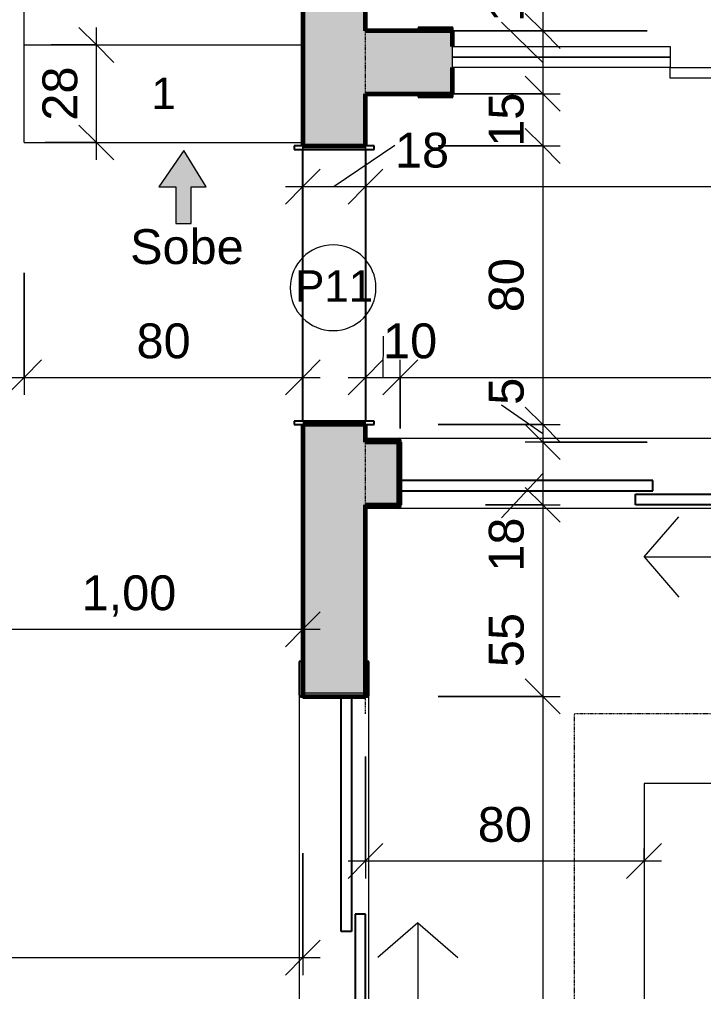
# Model space of a CAD drawing. Header units: millimetres. Extents: x -168557 to 193771, y -108373 to 197278.
# Drawn here: x 178649 to 180613, y -14727 to -11937 of the extents above; entities that cross this region are included whole.
import ezdxf

# ---------------------------------------------------------------- set-up
doc = ezdxf.new("R2010")
doc.units = ezdxf.units.MM
doc.linetypes.add('Overhead', pattern=[3.96875, 2.38125, -1.5875])
for name, color, linetype, lineweight in [('A-ANNO-DIMS', 211, 'Continuous', 9), ('A-ANNO-DIMS-50', 211, 'Continuous', 9), ('A-ANNO-NOTE', 131, 'Continuous', 9), ('A-DETL', 90, 'Continuous', 9), ('A-DOOR', 31, 'Continuous', 9), ('A-DOOR-IDEN', 31, 'Continuous', 9), ('A-FLOR-OVHD', 1, 'Overhead', 9), ('A-GLAZ', 151, 'Continuous', 9), ('A-WALL', 113, 'Continuous', 9), ('A-WALL-PATT', 111, 'Continuous', 25), ('S-STRS', 31, 'Continuous', 9), ('S-STRS-ANNO', 31, 'Continuous', 9)]:
    doc.layers.add(name, color=color, linetype=linetype, lineweight=lineweight)
doc.styles.add('@Arial Unicode MS_1', font='', dxfattribs={"height": 100})
doc.styles.add('Arial', font='arial.ttf', dxfattribs={"height": 90})
doc.styles.add('Arial_5', font='arial.ttf', dxfattribs={"height": 2})
doc.styles.get('@Arial Unicode MS_1').set_extended_font_data('@Arial Unicode MS')
doc.dimstyles.new('CRT_-__Metros_-_Linha_de_chamada_3_5_mm_2', dxfattribs={"dimscale": 304.8, "dimtxt": 100.584485, "dimasz": 0.328084, "dimexe": 0.164042, "dimexo": 0.0625, "dimgap": 0.082021, "dimtad": 1, "dimdec": 0, "dimlfac": 0.1, "dimdsep": 46, "dimtxsty": '@Arial Unicode MS_1', "dimblk1": 'OBLIQUE', "dimblk2": 'OBLIQUE', "dimsah": 1, "dimcen": 0.09, "dimdle": 0.164042, "dimazin": 0, "dimtfac": 1, "dimtdec": 4, "dimtix": 1, "dimtmove": 0, "dimatfit": 3, "dimfxl": 0.984252, "dimfxlon": 1, "dimtvp": 1, "dimtolj": 1, "dimtzin": 0, "dimarcsym": 2})
doc.dimstyles.new('CRT_-__Metros_-_Linha_de_chamada_3_5_mm_3', dxfattribs={"dimscale": 304.8, "dimtxt": 100.584485, "dimasz": 0.328084, "dimexe": 0.164042, "dimexo": 0.0625, "dimgap": 0.082021, "dimtad": 1, "dimlfac": 0.001, "dimrnd": 0.01, "dimzin": 0, "dimdsep": 46, "dimtxsty": '@Arial Unicode MS_1', "dimblk1": 'OBLIQUE', "dimblk2": 'OBLIQUE', "dimsah": 1, "dimcen": 0.09, "dimdle": 0.164042, "dimazin": 0, "dimtfac": 1, "dimtdec": 4, "dimtix": 1, "dimtmove": 0, "dimatfit": 3, "dimfxl": 0.984252, "dimfxlon": 1, "dimtvp": 1, "dimtolj": 1, "dimtzin": 0, "dimarcsym": 2})
doc.dimstyles.new('CRT_-__Metros_-_Linha_de_chamada_3_5_mm_4', dxfattribs={"dimscale": 304.8, "dimtxt": 100.584485, "dimasz": 0.328084, "dimexe": 0.164042, "dimexo": 0.0625, "dimgap": 0.082021, "dimtad": 1, "dimdec": 0, "dimlfac": 0.1, "dimdsep": 46, "dimtxsty": '@Arial Unicode MS_1', "dimblk1": 'OBLIQUE', "dimblk2": 'OBLIQUE', "dimsah": 1, "dimcen": 0.09, "dimdle": 0.164042, "dimazin": 0, "dimtfac": 1, "dimtdec": 4, "dimtix": 1, "dimtmove": 1, "dimatfit": 3, "dimfxl": 0.984252, "dimfxlon": 1, "dimtvp": 1, "dimtolj": 1, "dimtzin": 0, "dimarcsym": 2})
doc.dimstyles.new('CRT_-__Metros_-_Linha_de_chamada_3_5_mm_5', dxfattribs={"dimscale": 304.8, "dimtxt": 100.584485, "dimasz": 0.328084, "dimexe": 0.164042, "dimexo": 0.0625, "dimgap": 0.082021, "dimtad": 1, "dimlfac": 0.001, "dimrnd": 0.01, "dimzin": 0, "dimdsep": 46, "dimtxsty": '@Arial Unicode MS_1', "dimblk1": 'OBLIQUE', "dimblk2": 'OBLIQUE', "dimsah": 1, "dimcen": 0.09, "dimdle": 0.164042, "dimazin": 0, "dimtfac": 1, "dimtdec": 4, "dimtix": 1, "dimtmove": 2, "dimatfit": 3, "dimfxl": 0.984252, "dimfxlon": 1, "dimtvp": 1, "dimtolj": 1, "dimtzin": 0, "dimarcsym": 2})
doc.dimstyles.new('CRT_-__Metros_-_Linha_de_chamada_3_5_mm_6', dxfattribs={"dimscale": 304.8, "dimtxt": 100.584485, "dimasz": 0.328084, "dimexe": 0.164042, "dimexo": 0.0625, "dimgap": 0.082021, "dimtad": 1, "dimdec": 0, "dimlfac": 0.1, "dimdsep": 46, "dimtxsty": '@Arial Unicode MS_1', "dimblk1": 'OBLIQUE', "dimblk2": 'OBLIQUE', "dimsah": 1, "dimcen": 0.09, "dimdle": 0.164042, "dimazin": 0, "dimtfac": 1, "dimtdec": 4, "dimtix": 1, "dimtmove": 2, "dimatfit": 3, "dimfxl": 0.984252, "dimfxlon": 1, "dimtvp": 1, "dimtolj": 1, "dimtzin": 0, "dimarcsym": 2})

# ---------------------------------------------------------------- blocks, each defined once
blk = doc.blocks.new('CRT_JAN_Correr_Vidro e Madeira_4 Folhas - 280x160-3756827-TERREO')
at = {"layer": 'A-GLAZ'}
for p, q in [((-708.2, 240), (-608.2, 355)), ((691.8, 240), (591.8, 355)), ((-708.2, 240), (-608.2, 125)), ((-708.2, 240), (-53.2, 240)), ((691.8, 240), (36.8, 240)), ((691.8, 240), (591.8, 125)), ((-1418.2, 90), (-1418.2, -90)), ((1395.8, 100), (-1412.2, 100)), ((1401.8, -90), (1401.8, 90)), ((-1412.2, -100), (1395.8, -100))]:
    blk.add_line(p, q, dxfattribs=at)
at = {"layer": 'A-GLAZ', "lineweight": 25}
for p, q in [((-1508.2, 100), (-1412.2, 100)), ((-1407.2, 95), (-1407.2, -95)), ((-8.2, 90), (-733.2, 90)), ((-733.2, 90), (-733.2, 60)), ((-8.2, 60), (-8.2, 90)), ((-8.2, 90), (716.8, 90)), ((-8.2, 60), (-8.2, 90)), ((716.8, 90), (716.8, 60)), ((1390.8, -95), (1390.8, 95)), ((1395.8, 100), (1491.8, 100)), ((-733.2, 60), (-8.2, 60)), ((716.8, 60), (-8.2, 60)), ((-1408.2, 20), (-1408.2, 50)), ((-1408.2, 50), (-683.2, 50)), ((-683.2, 50), (-683.2, 20)), ((666.8, 50), (666.8, 20)), ((1391.8, 50), (666.8, 50)), ((1391.8, 20), (1391.8, 50)), ((-683.2, 20), (-1408.2, 20)), ((666.8, 20), (1391.8, 20)), ((-1508.2, -100), (-1508.2, -90)), ((-1412.2, -100), (-1508.2, -100)), ((1491.8, -100), (1395.8, -100))]:
    blk.add_line(p, q, dxfattribs=at)
for centre, start, end in [((-1412.2, 95), 0, 90), ((1395.8, 95), 90, 180), ((-1412.2, -95), 270, 0), ((1395.8, -95), 180, 270)]:
    blk.add_arc(centre, 5, start, end, dxfattribs=at)
at = {"layer": 'A-GLAZ'}
for points, knots in [([(-1407.2, 95), (-1407.2, 95.4), (-1407.3, 96.1), (-1407.6, 96.9), (-1407.8, 97.5), (-1408.1, 98), (-1408.4, 98.3), (-1408.7, 98.6), (-1409.1, 98.9), (-1409.4, 99.2), (-1409.8, 99.4), (-1410.3, 99.6), (-1411.1, 99.9), (-1411.7, 100), (-1412.2, 100)], [-1, -1, -1, -1, -0.833333, -0.75, -0.666667, -0.583333, -0.541667, -0.5, -0.416667, -0.375, -0.333333, -0.25, -0.166667, 0, 0, 0, 0]), ([(1390.8, 95), (1390.8, 95.4), (1390.9, 96.1), (1391.2, 96.9), (1391.5, 97.5), (1391.8, 98), (1392, 98.3), (1392.3, 98.6), (1392.7, 98.9), (1393, 99.2), (1393.4, 99.4), (1393.9, 99.6), (1394.7, 99.9), (1395.4, 100), (1395.8, 100)], [-1, -1, -1, -1, -0.833333, -0.75, -0.666667, -0.583333, -0.541667, -0.5, -0.416667, -0.375, -0.333333, -0.25, -0.166667, 0, 0, 0, 0]), ([(-1412.2, -100), (-1411.7, -100), (-1411.1, -99.9), (-1410.3, -99.6), (-1409.8, -99.4), (-1409.4, -99.2), (-1409.1, -98.9), (-1408.7, -98.6), (-1408.4, -98.3), (-1408.1, -98), (-1407.8, -97.5), (-1407.6, -96.9), (-1407.3, -96.1), (-1407.2, -95.4), (-1407.2, -95)], [-1, -1, -1, -1, -0.833333, -0.75, -0.666667, -0.625, -0.583333, -0.5, -0.458333, -0.416667, -0.333333, -0.25, -0.166667, 0, 0, 0, 0]), ([(1395.8, -100), (1395.4, -100), (1394.7, -99.9), (1393.9, -99.6), (1393.4, -99.4), (1393, -99.2), (1392.7, -98.9), (1392.3, -98.6), (1392, -98.3), (1391.8, -98), (1391.5, -97.5), (1391.2, -96.9), (1390.9, -96.1), (1390.8, -95.4), (1390.8, -95)], [-1, -1, -1, -1, -0.833333, -0.75, -0.666667, -0.625, -0.583333, -0.5, -0.458333, -0.416667, -0.333333, -0.25, -0.166667, 0, 0, 0, 0])]:
    blk.add_open_spline(points, degree=3, knots=knots, dxfattribs=at)
blk = doc.blocks.new('Portal Simples - Portal Simples-4267059-TERREO')
at = {"layer": 'A-DOOR', "lineweight": 25}
for p, q in [((-390, 115), (-400, 115)), ((-400, 115), (-400, 90)), ((-390, -115), (-390, 115)), ((390, 115), (390, -115)), ((400, 115), (390, 115)), ((400, 90), (400, 115)), ((-400, -90), (-400, -115)), ((400, -115), (400, -90)), ((-400, -115), (-390, -115)), ((390, -115), (400, -115))]:
    blk.add_line(p, q, dxfattribs=at)
blk = doc.blocks.new('CRT_JAN_Correr_Vidro e Madeira_4 Folhas - 260x160 cm-3637531-TERREO')
at = {"layer": 'A-GLAZ'}
for p, q in [((1295.8, 100), (-1312.2, 100)), ((1301.8, 90), (1301.8, -90)), ((-1312.2, -100), (1295.8, -100)), ((641.8, -240), (541.8, -125)), ((641.8, -240), (36.8, -240)), ((641.8, -240), (541.8, -355))]:
    blk.add_line(p, q, dxfattribs=at)
at = {"layer": 'A-GLAZ', "lineweight": 25}
for p, q in [((1290.8, 95), (1290.8, -95)), ((1391.8, 100), (1295.8, 100)), ((1391.8, 90), (1391.8, 100)), ((616.8, -50), (616.8, -20)), ((616.8, -20), (1291.8, -20)), ((1291.8, -20), (1291.8, -50)), ((1291.8, -50), (616.8, -50)), ((666.8, -60), (-8.2, -60)), ((666.8, -90), (666.8, -60)), ((-8.2, -90), (666.8, -90)), ((1295.8, -100), (1391.8, -100)), ((1391.8, -100), (1391.8, -90))]:
    blk.add_line(p, q, dxfattribs=at)
for centre, start, end in [((1295.8, 95), 90, 180), ((1295.8, -95), 180, 270)]:
    blk.add_arc(centre, 5, start, end, dxfattribs=at)
at = {"layer": 'A-GLAZ'}
for points, knots in [([(1295.8, 100), (1295.4, 100), (1294.7, 99.9), (1293.9, 99.6), (1293.4, 99.4), (1293, 99.2), (1292.7, 98.9), (1292.3, 98.6), (1292, 98.3), (1291.8, 98), (1291.5, 97.5), (1291.2, 96.9), (1290.9, 96.1), (1290.8, 95.4), (1290.8, 95)], [0, 0, 0, 0, 0.166667, 0.25, 0.333333, 0.375, 0.416667, 0.5, 0.541667, 0.583333, 0.666667, 0.75, 0.833333, 1, 1, 1, 1]), ([(1290.8, -95), (1290.8, -95.4), (1290.9, -96.1), (1291.2, -96.9), (1291.5, -97.5), (1291.8, -98), (1292, -98.3), (1292.3, -98.6), (1292.8, -99), (1293.2, -99.3), (1293.6, -99.5), (1294, -99.7), (1294.7, -99.9), (1295.4, -100), (1295.8, -100)], [0, 0, 0, 0, 0.166667, 0.25, 0.333333, 0.416667, 0.458333, 0.5, 0.583333, 0.666667, 0.708333, 0.75, 0.833333, 1, 1, 1, 1])]:
    blk.add_open_spline(points, degree=3, knots=knots, dxfattribs=at)
blk = doc.blocks.new('Porta correr 4 folhas - 250 x 210-3560947-TERREO')
at = {"layer": 'A-DOOR', "lineweight": 25}
for p, q in [((-1249, 100), (-1349, 100)), ((-1349, 100), (-1349, 90)), ((-1249, 15), (-1249, 100)), ((1349, 100), (1249, 100)), ((1249, 100), (1249, 15)), ((1349, 90), (1349, 100)), ((-1249, -100), (-1249, -45)), ((1249, -45), (1249, -100)), ((-1349, -90), (-1349, -100)), ((-1349, -100), (-1249, -100)), ((1249, -100), (1349, -100)), ((1349, -100), (1349, -90))]:
    blk.add_line(p, q, dxfattribs=at)
at = {"layer": 'A-DOOR'}
for p, q in [((0, 45), (-625, 45)), ((-625, 45), (-625, 15)), ((0, 15), (0, 45)), ((0, 45), (625, 45)), ((0, 15), (0, 45)), ((625, 45), (625, 15)), ((-625, 15), (-1250, 15)), ((-1250, 15), (-1250, -15)), ((-625, 15), (0, 15)), ((-625, -15), (-625, 15)), ((625, 15), (0, 15)), ((625, -15), (625, 15)), ((625, 15), (1250, 15)), ((1250, 15), (1250, -15)), ((-625, -15), (-1250, -15)), ((-1250, -15), (-1250, -45)), ((-1250, -15), (-625, -15)), ((-625, -45), (-625, -15)), ((625, -45), (625, -15)), ((625, -15), (1250, -15)), ((1250, -15), (625, -15)), ((1250, -15), (1250, -45)), ((-1250, -45), (-625, -45)), ((1250, -45), (625, -45))]:
    blk.add_line(p, q, dxfattribs=at)
blk = doc.blocks.new('CRT_ANO_Tag de Portas - Tag 1_8mm-918015-TERREO')
at = {"layer": 'A-DOOR-IDEN'}
for start, end in [(360, 180), (180, 360)]:
    blk.add_arc((-0.061, -0.14), 2.462, start, end, dxfattribs=at)
blk = doc.blocks.new('DIMBLOCK107-TERREO')
at = {"layer": 'A-ANNO-DIMS-50', "transparency": 16777216}
for p, q in [((179642.3, -12155.7), (179642.3, -12466.4)), ((179642.3, -12416.4), (179642.3, -12155.7)), ((179462.3, -12236.9), (179462.3, -12466.4)), ((179462.3, -12416.4), (179462.3, -12236.9)), ((179727, -12298.3), (179552.3, -12416.4)), ((179727, -12298.3), (179727, -12298.3)), ((179412.3, -12416.4), (179642.3, -12416.4))]:
    blk.add_line(p, q, dxfattribs=at)
at = {"layer": 'A-ANNO-DIMS-50', "lineweight": 18, "transparency": 16777216}
for p, q in [((179462.3, -12416.4), (179512.3, -12366.4)), ((179642.3, -12416.4), (179692.3, -12366.4)), ((179462.3, -12416.4), (179412.3, -12466.4)), ((179642.3, -12416.4), (179592.3, -12466.4))]:
    blk.add_line(p, q, dxfattribs=at)
at = {"layer": 'A-ANNO-DIMS-50', "color": 0, "transparency": 16777216, "insert": (179727, -12261.6), "char_height": 100, "width": 185.873, "attachment_point": 1, "line_spacing_factor": 1.117605, "style": '@Arial Unicode MS_1'}
blk.add_mtext('18', dxfattribs=at)
blk = doc.blocks.new('_Oblique')
at = {"color": 0, "linetype": 'ByBlock', "lineweight": -2}
blk.add_line((-0.5, -0.5), (0.5, 0.5), dxfattribs=at)
blk = doc.blocks.new('DIMBLOCK108-TERREO')
at = {"layer": 'A-ANNO-DIMS-50', "transparency": 16777216}
for p, q in [((179642.3, -12155.7), (179642.3, -12466.4)), ((179642.3, -12416.4), (179642.3, -12155.7)), ((184232.3, -12155.7), (184232.3, -12466.4)), ((184232.3, -12416.4), (184232.3, -12155.7)), ((179642.3, -12416.4), (184232.3, -12416.4))]:
    blk.add_line(p, q, dxfattribs=at)
at = {"layer": 'A-ANNO-DIMS-50', "lineweight": 18, "transparency": 16777216}
for p, q in [((179642.3, -12416.4), (179692.3, -12366.4)), ((184232.3, -12416.4), (184282.3, -12366.4)), ((179642.3, -12416.4), (179592.3, -12466.4)), ((184232.3, -12416.4), (184182.3, -12466.4))]:
    blk.add_line(p, q, dxfattribs=at)
at = {"layer": 'A-ANNO-DIMS-50', "color": 0, "transparency": 16777216, "insert": (181285.2, -12261.6), "char_height": 100, "width": 324.675, "attachment_point": 1, "line_spacing_factor": 1.117605, "style": '@Arial Unicode MS_1'}
blk.add_mtext('4,59', dxfattribs=at)
blk = doc.blocks.new('DIMBLOCK113-TERREO')
at = {"layer": 'A-ANNO-DIMS-50', "transparency": 16777216}
for p, q in [((179642.3, -12664), (179642.3, -13014)), ((179642.3, -12964), (179642.3, -12664)), ((179692.9, -12845.9), (179692.3, -12964)), ((179692.9, -12845.9), (179692.9, -12845.9)), ((179742.3, -13111), (179742.3, -12914)), ((179592.3, -12964), (179742.3, -12964)), ((179742.3, -12964), (179742.3, -13111))]:
    blk.add_line(p, q, dxfattribs=at)
at = {"layer": 'A-ANNO-DIMS-50', "lineweight": 18, "transparency": 16777216}
for p, q in [((179642.3, -12964), (179692.3, -12914)), ((179742.3, -12964), (179792.3, -12914)), ((179642.3, -12964), (179592.3, -13014)), ((179742.3, -12964), (179692.3, -13014))]:
    blk.add_line(p, q, dxfattribs=at)
at = {"layer": 'A-ANNO-DIMS-50', "color": 0, "transparency": 16777216, "insert": (179692.9, -12809.2), "char_height": 100, "width": 185.873, "attachment_point": 1, "line_spacing_factor": 1.117605, "style": '@Arial Unicode MS_1'}
blk.add_mtext('10', dxfattribs=at)
blk = doc.blocks.new('DIMBLOCK114-TERREO')
at = {"layer": 'A-ANNO-DIMS-50', "lineweight": 18, "transparency": 16777216}
for p, q in [((179742.3, -12964), (179792.3, -12914)), ((182542.3, -12964), (182592.3, -12914)), ((179742.3, -12964), (179692.3, -13014)), ((182542.3, -12964), (182492.3, -13014))]:
    blk.add_line(p, q, dxfattribs=at)
at = {"layer": 'A-ANNO-DIMS-50', "transparency": 16777216}
for p, q in [((179742.3, -13111), (179742.3, -12914)), ((182542.3, -13093.6), (182542.3, -12914)), ((179742.3, -12964), (182542.3, -12964)), ((179742.3, -12964), (179742.3, -13111)), ((182542.3, -12964), (182542.3, -13093.6))]:
    blk.add_line(p, q, dxfattribs=at)
at = {"layer": 'A-ANNO-DIMS-50', "color": 0, "transparency": 16777216, "insert": (181007.1, -12809.2), "char_height": 100, "width": 324.675, "attachment_point": 1, "line_spacing_factor": 1.117605, "style": '@Arial Unicode MS_1'}
blk.add_mtext('2,80', dxfattribs=at)
blk = doc.blocks.new('DIMBLOCK185-TERREO')
at = {"layer": 'A-ANNO-DIMS-50', "lineweight": 18, "transparency": 16777216}
for p, q in [((180151.3, -8369.7), (180101.3, -8319.7)), ((180151.3, -8369.7), (180201.3, -8419.7)), ((180151.3, -11969.7), (180101.3, -11919.7)), ((180151.3, -11969.7), (180201.3, -12019.7))]:
    blk.add_line(p, q, dxfattribs=at)
at = {"layer": 'A-ANNO-DIMS-50', "transparency": 16777216}
for p, q in [((180151.3, -8319.7), (180151.3, -12019.7)), ((180451.3, -8369.7), (180101.3, -8369.7)), ((180151.3, -8369.7), (180451.3, -8369.7)), ((180451.3, -11969.7), (180101.3, -11969.7)), ((180151.3, -11969.7), (180451.3, -11969.7))]:
    blk.add_line(p, q, dxfattribs=at)
at = {"layer": 'A-ANNO-DIMS-50', "color": 0, "transparency": 16777216, "insert": (179996.5, -10304.9), "char_height": 100, "width": 324.675, "attachment_point": 1, "rotation": 90, "line_spacing_factor": 1.117605, "style": '@Arial Unicode MS_1'}
blk.add_mtext('3,60', dxfattribs=at)
blk = doc.blocks.new('CRT_ANO_Seta Escada - Sobe-1037271-TERREO')
at = {"layer": 'A-ANNO-NOTE'}
blk.add_hatch(color=256, dxfattribs=at).paths.add_polyline_path([(0.415, 0.657), (0.415, -1.45), (-0.465, -1.45), (-0.465, 0.657), (-1.447, 0.657), (-0.004, 2.746), (1.274, 0.657)])
for p, q in [((-0.004, 2.746), (-1.447, 0.657)), ((1.274, 0.657), (-0.004, 2.746)), ((-1.447, 0.657), (-0.465, 0.657)), ((-0.465, 0.657), (-0.465, -1.45)), ((0.415, 0.657), (1.274, 0.657)), ((0.415, -1.45), (0.415, 0.657)), ((-0.465, -1.45), (0.415, -1.45))]:
    blk.add_line(p, q, dxfattribs=at)
at = {"layer": 'A-ANNO-NOTE', "insert": (-3.094, -1.781), "char_height": 2, "width": 8.09704, "attachment_point": 1, "style": 'Arial_5'}
blk.add_mtext('Sobe', dxfattribs=at)
blk = doc.blocks.new('DIMBLOCK193-TERREO')
at = {"layer": 'A-ANNO-DIMS-50', "lineweight": 18, "transparency": 16777216}
for p, q in [((180151.3, -11969.7), (180101.3, -11919.7)), ((180151.3, -11969.7), (180201.3, -12019.7)), ((180151.3, -12149.7), (180101.3, -12099.7)), ((180151.3, -12149.7), (180201.3, -12199.7))]:
    blk.add_line(p, q, dxfattribs=at)
at = {"layer": 'A-ANNO-DIMS-50', "transparency": 16777216}
for p, q in [((180151.3, -11919.7), (180151.3, -12149.7)), ((179657.6, -11969.7), (180201.3, -11969.7)), ((180151.3, -11969.7), (179657.6, -11969.7)), ((180033.2, -11944.2), (180151.3, -12059.7)), ((180033.2, -11944.2), (180033.2, -11944.2)), ((179878.9, -12149.7), (180201.3, -12149.7)), ((180151.3, -12149.7), (179878.9, -12149.7))]:
    blk.add_line(p, q, dxfattribs=at)
at = {"layer": 'A-ANNO-DIMS-50', "color": 0, "transparency": 16777216, "insert": (179996.5, -11944.2), "char_height": 100, "width": 185.873, "attachment_point": 1, "rotation": 90, "line_spacing_factor": 1.117605, "style": '@Arial Unicode MS_1'}
blk.add_mtext('18', dxfattribs=at)
blk = doc.blocks.new('DIMBLOCK194-TERREO')
at = {"layer": 'A-ANNO-DIMS-50', "lineweight": 18, "transparency": 16777216}
for p, q in [((180151.3, -12149.7), (180101.3, -12099.7)), ((180151.3, -12149.7), (180201.3, -12199.7)), ((180151.3, -12299.7), (180101.3, -12249.7)), ((180151.3, -12299.7), (180201.3, -12349.7))]:
    blk.add_line(p, q, dxfattribs=at)
at = {"layer": 'A-ANNO-DIMS-50', "transparency": 16777216}
for p, q in [((179878.9, -12149.7), (180201.3, -12149.7)), ((180151.3, -12149.7), (179878.9, -12149.7)), ((180151.3, -12149.7), (180151.3, -12299.7)), ((179851.3, -12299.7), (180201.3, -12299.7)), ((180151.3, -12299.7), (179851.3, -12299.7))]:
    blk.add_line(p, q, dxfattribs=at)
at = {"layer": 'A-ANNO-DIMS-50', "color": 0, "transparency": 16777216, "insert": (179996.5, -12302.1), "char_height": 100, "width": 185.873, "attachment_point": 1, "rotation": 90, "line_spacing_factor": 1.117605, "style": '@Arial Unicode MS_1'}
blk.add_mtext('15', dxfattribs=at)
blk = doc.blocks.new('DIMBLOCK195-TERREO')
at = {"layer": 'A-ANNO-DIMS-50', "lineweight": 18, "transparency": 16777216}
for p, q in [((180151.3, -12299.7), (180101.3, -12249.7)), ((180151.3, -12299.7), (180201.3, -12349.7)), ((180151.3, -13099.7), (180101.3, -13049.7)), ((180151.3, -13099.7), (180201.3, -13149.7))]:
    blk.add_line(p, q, dxfattribs=at)
at = {"layer": 'A-ANNO-DIMS-50', "transparency": 16777216}
for p, q in [((179851.3, -12299.7), (180201.3, -12299.7)), ((180151.3, -12299.7), (179851.3, -12299.7)), ((180151.3, -12299.7), (180151.3, -13099.7)), ((179851.3, -13099.7), (180201.3, -13099.7)), ((180151.3, -13099.7), (179851.3, -13099.7))]:
    blk.add_line(p, q, dxfattribs=at)
at = {"layer": 'A-ANNO-DIMS-50', "color": 0, "transparency": 16777216, "insert": (179996.5, -12777.1), "char_height": 100, "width": 185.873, "attachment_point": 1, "rotation": 90, "line_spacing_factor": 1.117605, "style": '@Arial Unicode MS_1'}
blk.add_mtext('80', dxfattribs=at)
blk = doc.blocks.new('DIMBLOCK196-TERREO')
at = {"layer": 'A-ANNO-DIMS-50', "transparency": 16777216}
for p, q in [((180033.2, -13042.8), (180151.3, -13124.7)), ((180033.2, -13042.8), (180033.2, -13042.8)), ((179851.3, -13099.7), (180201.3, -13099.7)), ((180151.3, -13099.7), (179851.3, -13099.7)), ((180151.3, -13099.7), (180151.3, -13149.7)), ((180451.3, -13149.7), (180101.3, -13149.7)), ((180151.3, -13149.7), (180451.3, -13149.7))]:
    blk.add_line(p, q, dxfattribs=at)
at = {"layer": 'A-ANNO-DIMS-50', "lineweight": 18, "transparency": 16777216}
for p, q in [((180151.3, -13099.7), (180101.3, -13049.7)), ((180151.3, -13149.7), (180101.3, -13099.7)), ((180151.3, -13099.7), (180201.3, -13149.7)), ((180151.3, -13149.7), (180201.3, -13199.7))]:
    blk.add_line(p, q, dxfattribs=at)
at = {"layer": 'A-ANNO-DIMS-50', "color": 0, "transparency": 16777216, "insert": (179996.5, -13042.8), "char_height": 100, "width": 92.937, "attachment_point": 1, "rotation": 90, "line_spacing_factor": 1.117605, "style": '@Arial Unicode MS_1'}
blk.add_mtext('5', dxfattribs=at)
blk = doc.blocks.new('DIMBLOCK197-TERREO')
at = {"layer": 'A-ANNO-DIMS-50', "lineweight": 18, "transparency": 16777216}
for p, q in [((180151.3, -13149.7), (180101.3, -13099.7)), ((180151.3, -13149.7), (180201.3, -13199.7)), ((180151.3, -13329.7), (180101.3, -13279.7)), ((180151.3, -13329.7), (180201.3, -13379.7))]:
    blk.add_line(p, q, dxfattribs=at)
at = {"layer": 'A-ANNO-DIMS-50', "transparency": 16777216}
for p, q in [((180451.3, -13149.7), (180101.3, -13149.7)), ((180151.3, -13149.7), (180151.3, -13329.7)), ((180151.3, -13149.7), (180451.3, -13149.7)), ((180033.2, -13367.1), (180151.3, -13239.7)), ((179986.7, -13329.7), (180201.3, -13329.7)), ((180151.3, -13329.7), (179986.7, -13329.7)), ((180033.2, -13367.1), (180033.2, -13367.1))]:
    blk.add_line(p, q, dxfattribs=at)
at = {"layer": 'A-ANNO-DIMS-50', "color": 0, "transparency": 16777216, "insert": (179996.5, -13522), "char_height": 100, "width": 185.873, "attachment_point": 1, "rotation": 90, "line_spacing_factor": 1.117605, "style": '@Arial Unicode MS_1'}
blk.add_mtext('18', dxfattribs=at)
blk = doc.blocks.new('DIMBLOCK198-TERREO')
at = {"layer": 'A-ANNO-DIMS-50', "lineweight": 18, "transparency": 16777216}
for p, q in [((180151.3, -13329.7), (180101.3, -13279.7)), ((180151.3, -13329.7), (180201.3, -13379.7)), ((180151.3, -13879.7), (180101.3, -13829.7)), ((180151.3, -13879.7), (180201.3, -13929.7))]:
    blk.add_line(p, q, dxfattribs=at)
at = {"layer": 'A-ANNO-DIMS-50', "transparency": 16777216}
for p, q in [((179986.7, -13329.7), (180201.3, -13329.7)), ((180151.3, -13329.7), (179986.7, -13329.7)), ((180151.3, -13329.7), (180151.3, -13879.7)), ((179851.3, -13879.7), (180201.3, -13879.7)), ((180151.3, -13879.7), (179851.3, -13879.7))]:
    blk.add_line(p, q, dxfattribs=at)
at = {"layer": 'A-ANNO-DIMS-50', "color": 0, "transparency": 16777216, "insert": (179996.5, -13795.8), "char_height": 100, "width": 185.873, "attachment_point": 1, "rotation": 90, "line_spacing_factor": 1.117605, "style": '@Arial Unicode MS_1'}
blk.add_mtext('55', dxfattribs=at)
blk = doc.blocks.new('DIMBLOCK199-TERREO')
at = {"layer": 'A-ANNO-DIMS-50', "lineweight": 18, "transparency": 16777216}
for p, q in [((180151.3, -13879.7), (180101.3, -13829.7)), ((180151.3, -13879.7), (180201.3, -13929.7)), ((180151.3, -16479.7), (180101.3, -16429.7)), ((180151.3, -16479.7), (180201.3, -16529.7))]:
    blk.add_line(p, q, dxfattribs=at)
at = {"layer": 'A-ANNO-DIMS-50', "transparency": 16777216}
for p, q in [((179851.3, -13879.7), (180201.3, -13879.7)), ((180151.3, -13879.7), (179851.3, -13879.7)), ((180151.3, -13879.7), (180151.3, -16479.7)), ((179851.3, -16479.7), (180201.3, -16479.7)), ((180151.3, -16479.7), (179851.3, -16479.7))]:
    blk.add_line(p, q, dxfattribs=at)
at = {"layer": 'A-ANNO-DIMS-50', "color": 0, "transparency": 16777216, "insert": (179996.5, -15314.9), "char_height": 100, "width": 324.675, "attachment_point": 1, "rotation": 90, "line_spacing_factor": 1.117605, "style": '@Arial Unicode MS_1'}
blk.add_mtext('2,60', dxfattribs=at)
blk = doc.blocks.new('DIMBLOCK209-TERREO')
at = {"layer": 'A-ANNO-DIMS-50', "transparency": 16777216}
for p, q in [((174962.3, -12664), (174962.3, -13014)), ((174962.3, -12964), (174962.3, -12664)), ((178662.3, -12664), (178662.3, -13014)), ((178662.3, -12964), (178662.3, -12664)), ((174912.3, -12964), (178662.3, -12964))]:
    blk.add_line(p, q, dxfattribs=at)
at = {"layer": 'A-ANNO-DIMS-50', "lineweight": 18, "transparency": 16777216}
for p, q in [((174962.3, -12964), (175012.3, -12914)), ((178662.3, -12964), (178712.3, -12914)), ((174962.3, -12964), (174912.3, -13014)), ((178662.3, -12964), (178612.3, -13014))]:
    blk.add_line(p, q, dxfattribs=at)
at = {"layer": 'A-ANNO-DIMS-50', "color": 0, "transparency": 16777216, "insert": (176677.1, -12809.2), "char_height": 100, "width": 324.675, "attachment_point": 1, "line_spacing_factor": 1.117605, "style": '@Arial Unicode MS_1'}
blk.add_mtext('3,70', dxfattribs=at)
blk = doc.blocks.new('DIMBLOCK210-TERREO')
at = {"layer": 'A-ANNO-DIMS-50', "transparency": 16777216}
for p, q in [((178662.3, -12664), (178662.3, -13014)), ((178662.3, -12964), (178662.3, -12664)), ((179462.3, -12928.8), (179462.3, -13014)), ((179462.3, -12964), (179462.3, -12928.8)), ((178662.3, -12964), (179512.3, -12964))]:
    blk.add_line(p, q, dxfattribs=at)
at = {"layer": 'A-ANNO-DIMS-50', "lineweight": 18, "transparency": 16777216}
for p, q in [((178662.3, -12964), (178712.3, -12914)), ((179462.3, -12964), (179512.3, -12914)), ((178662.3, -12964), (178612.3, -13014)), ((179462.3, -12964), (179412.3, -13014))]:
    blk.add_line(p, q, dxfattribs=at)
at = {"layer": 'A-ANNO-DIMS-50', "color": 0, "transparency": 16777216, "insert": (178984.9, -12809.2), "char_height": 100, "width": 185.873, "attachment_point": 1, "line_spacing_factor": 1.117605, "style": '@Arial Unicode MS_1'}
blk.add_mtext('80', dxfattribs=at)
blk = doc.blocks.new('DIMBLOCK212-TERREO')
at = {"layer": 'A-ANNO-DIMS-50', "transparency": 16777216}
for p, q in [((178462.3, -13387.2), (178462.3, -13737.2)), ((178462.3, -13687.2), (178462.3, -13387.2)), ((179462.3, -13387.2), (179462.3, -13737.2)), ((179462.3, -13687.2), (179462.3, -13387.2)), ((178462.3, -13687.2), (179512.3, -13687.2))]:
    blk.add_line(p, q, dxfattribs=at)
at = {"layer": 'A-ANNO-DIMS-50', "lineweight": 18, "transparency": 16777216}
for p, q in [((178462.3, -13687.2), (178512.3, -13637.2)), ((179462.3, -13687.2), (179512.3, -13637.2)), ((178462.3, -13687.2), (178412.3, -13737.2)), ((179462.3, -13687.2), (179412.3, -13737.2))]:
    blk.add_line(p, q, dxfattribs=at)
at = {"layer": 'A-ANNO-DIMS-50', "color": 0, "transparency": 16777216, "insert": (178827.1, -13532.4), "char_height": 100, "width": 324.675, "attachment_point": 1, "line_spacing_factor": 1.117605, "style": '@Arial Unicode MS_1'}
blk.add_mtext('1,00', dxfattribs=at)
blk = doc.blocks.new('DIMBLOCK214-TERREO')
at = {"layer": 'A-ANNO-DIMS-50', "transparency": 16777216}
for p, q in [((175562.3, -14329.8), (175562.3, -14679.8)), ((175562.3, -14629.8), (175562.3, -14329.8)), ((179462.3, -14329.8), (179462.3, -14679.8)), ((179462.3, -14629.8), (179462.3, -14329.8)), ((175562.3, -14629.8), (179512.3, -14629.8))]:
    blk.add_line(p, q, dxfattribs=at)
at = {"layer": 'A-ANNO-DIMS-50', "lineweight": 18, "transparency": 16777216}
for p, q in [((175562.3, -14629.8), (175612.3, -14579.8)), ((179462.3, -14629.8), (179512.3, -14579.8)), ((175562.3, -14629.8), (175512.3, -14679.8)), ((179462.3, -14629.8), (179412.3, -14679.8))]:
    blk.add_line(p, q, dxfattribs=at)
at = {"layer": 'A-ANNO-DIMS-50', "color": 0, "transparency": 16777216, "insert": (177377.1, -14475), "char_height": 100, "width": 324.675, "attachment_point": 1, "line_spacing_factor": 1.117605, "style": '@Arial Unicode MS_1'}
blk.add_mtext('3,90', dxfattribs=at)
blk = doc.blocks.new('DIMBLOCK242-TERREO')
at = {"layer": 'A-ANNO-DIMS-50', "lineweight": 18, "transparency": 16777216}
for p, q in [((178869.4, -12009.7), (178819.4, -11959.7)), ((178869.4, -12009.7), (178919.4, -12059.7)), ((178869.4, -12289.7), (178819.4, -12239.7)), ((178869.4, -12289.7), (178919.4, -12339.7))]:
    blk.add_line(p, q, dxfattribs=at)
at = {"layer": 'A-ANNO-DIMS-50', "transparency": 16777216}
for p, q in [((178869.4, -12339.7), (178869.4, -11959.7)), ((178739.9, -12009.7), (178919.4, -12009.7)), ((178869.4, -12009.7), (178739.9, -12009.7)), ((178722.4, -12289.7), (178919.4, -12289.7)), ((178869.4, -12289.7), (178722.4, -12289.7))]:
    blk.add_line(p, q, dxfattribs=at)
at = {"layer": 'A-ANNO-DIMS-50', "color": 0, "transparency": 16777216, "insert": (178714.6, -12227.1), "char_height": 100, "width": 185.873, "attachment_point": 1, "rotation": 90, "line_spacing_factor": 1.117605, "style": '@Arial Unicode MS_1'}
blk.add_mtext('28', dxfattribs=at)
blk = doc.blocks.new('DIMBLOCK276-TERREO')
at = {"layer": 'A-ANNO-DIMS-50', "transparency": 16777216}
for p, q in [((179642.3, -14052.1), (179642.3, -14402.1)), ((179642.3, -14352.1), (179642.3, -14052.1)), ((180442.3, -14316.8), (180442.3, -14402.1)), ((180442.3, -14352.1), (180442.3, -14316.8)), ((179592.3, -14352.1), (180492.3, -14352.1))]:
    blk.add_line(p, q, dxfattribs=at)
at = {"layer": 'A-ANNO-DIMS-50', "lineweight": 18, "transparency": 16777216}
for p, q in [((179642.3, -14352.1), (179692.3, -14302.1)), ((180442.3, -14352.1), (180492.3, -14302.1)), ((179642.3, -14352.1), (179592.3, -14402.1)), ((180442.3, -14352.1), (180392.3, -14402.1))]:
    blk.add_line(p, q, dxfattribs=at)
at = {"layer": 'A-ANNO-DIMS-50', "color": 0, "transparency": 16777216, "insert": (179964.9, -14197.3), "char_height": 100, "width": 185.873, "attachment_point": 1, "line_spacing_factor": 1.117605, "style": '@Arial Unicode MS_1'}
blk.add_mtext('80', dxfattribs=at)

msp = doc.modelspace()

# ---------------------------------------------------------------- hatches: boundary and pattern name
at = {"layer": 'A-WALL-PATT'}
h = msp.add_hatch(color=256, dxfattribs=at)
h.paths.add_polyline_path([(179462.332, -19319.651), (179642.332, -19319.651), (179642.332, -18359.651), (179462.332, -18359.651), (179462.332, -19139.651)])
h.paths.add_polyline_path([(179462.332, -17539.651), (179642.332, -17539.651), (179642.332, -16479.651), (179462.332, -16479.651), (179462.332, -17421.336)])
h.paths.add_polyline_path([(179462.332, -13879.651), (179642.332, -13879.651), (179642.332, -13099.651), (179462.332, -13099.651), (179462.332, -13599.507)])
h.paths.add_polyline_path([(179642.332, -12299.651), (179642.332, -5479.651), (179462.332, -5479.651), (179462.332, -12299.651)])
h = msp.add_hatch(color=256, dxfattribs=at)
h.paths.add_polyline_path([(184412.332, -12149.651), (185822.332, -12149.651), (185822.332, -11969.651), (183747.332, -11969.651), (183747.332, -12149.651), (184232.332, -12149.651)])
h.paths.add_polyline_path([(182897.332, -12149.651), (182897.332, -11969.651), (182392.332, -11969.651), (182392.332, -12149.651)])
h.paths.add_polyline_path([(179642.332, -12149.651), (179892.332, -12149.651), (179892.332, -11969.651), (179642.332, -11969.651), (179642.332, -12074.651)])
h = msp.add_hatch(color=256, dxfattribs=at)
h.paths.add_polyline_path([(188532.332, -13329.651), (188532.332, -13149.651), (187487.332, -13149.651), (187487.332, -13329.651), (188382.332, -13329.651)])
h.paths.add_polyline_path([(189352.332, -13329.651), (189502.332, -13329.651), (189502.332, -13149.651), (189352.332, -13149.651), (189352.332, -13217.324)])
h.paths.add_polyline_path([(185822.332, -13329.651), (186617.332, -13329.651), (186617.332, -13149.651), (185747.332, -13149.651), (185747.332, -13329.651)])
h.paths.add_polyline_path([(184997.332, -13329.651), (184997.332, -13149.651), (183647.332, -13149.651), (183647.332, -13329.651), (184317.164, -13329.651)])
h.paths.add_polyline_path([(182888.844, -13329.651), (182897.332, -13329.651), (182897.332, -13149.651), (182542.332, -13149.651), (182542.332, -13329.651), (182822.332, -13329.651)])
h.paths.add_polyline_path([(179742.332, -13329.651), (179742.332, -13149.651), (179642.332, -13149.651), (179642.332, -13329.651)])

# ---------------------------------------------------------------- linework, layer by layer
at = {"layer": 'A-DETL'}
for p, q in [((180442.332, -14129.651), (180442.332, -22519.651)), ((181842.332, -14129.651), (180442.332, -14129.651))]:
    msp.add_line(p, q, dxfattribs=at)
at = {"layer": 'A-FLOR-OVHD'}
for p, q in [((179642.332, -13929.651), (179642.332, -7689.651)), ((180242.332, -20069.651), (180242.332, -13929.651)), ((182042.332, -13929.651), (180242.332, -13929.651))]:
    msp.add_line(p, q, dxfattribs=at)
at = {"layer": 'A-WALL', "lineweight": 60}
for p, q in [((179462.332, -7528.751), (179462.332, -12299.651)), ((179642.332, -11969.651), (179642.332, -8369.651)), ((179892.332, -11969.651), (179642.332, -11969.651)), ((179892.332, -12014.651), (179892.332, -11969.651)), ((179892.332, -12149.651), (179892.332, -12074.651)), ((179642.332, -12149.651), (179892.332, -12149.651)), ((179642.332, -12299.651), (179642.332, -12149.651)), ((179462.332, -12299.651), (179642.332, -12299.651)), ((179462.332, -13099.651), (179462.332, -13879.651)), ((179642.332, -13099.651), (179462.332, -13099.651)), ((179642.332, -13149.651), (179642.332, -13099.651)), ((179742.332, -13149.651), (179642.332, -13149.651)), ((179742.332, -13329.651), (179742.332, -13149.651)), ((179642.332, -13329.651), (179742.332, -13329.651)), ((179642.332, -13879.651), (179642.332, -13329.651)), ((179462.332, -13879.651), (179642.332, -13879.651))]:
    msp.add_line(p, q, dxfattribs=at)
at = {"layer": 'A-WALL', "lineweight": 25}
for p, q in [((179462.332, -13089.651), (179462.332, -12309.651)), ((179642.332, -12309.651), (179642.332, -13089.651))]:
    msp.add_line(p, q, dxfattribs=at)
at = {"layer": 'S-STRS'}
for p, q in [((178662.332, -12009.651), (178662.332, -11729.651)), ((178662.332, -12289.651), (178662.332, -12009.651)), ((178662.332, -12009.651), (179462.332, -12009.651)), ((178662.332, -12289.651), (179462.332, -12289.651))]:
    msp.add_line(p, q, dxfattribs=at)
at = {"layer": 'S-STRS', "linetype": 'Overhead'}
for p, q in [((178662.332, -12009.651), (179462.332, -12009.651)), ((178662.332, -12289.651), (179462.332, -12289.651))]:
    msp.add_line(p, q, dxfattribs=at)

# ---------------------------------------------------------------- block references
at = {"layer": 'A-ANNO-NOTE', "xscale": 50, "yscale": 50, "zscale": 50}
msp.add_blockref('CRT_ANO_Seta Escada - Sobe-1037271-TERREO', (179121.042, -12449.651), dxfattribs=at)
at = {"layer": 'A-DOOR'}
for name, p, rotation in [('Porta correr 4 folhas - 250 x 210-3560947-TERREO', (181142.332, -12059.651), 180), ('Portal Simples - Portal Simples-4267059-TERREO', (179552.332, -12699.651), 269.9999999999998)]:
    msp.add_blockref(name, p, dxfattribs=dict(at, rotation=rotation))
at = {"layer": 'A-DOOR-IDEN', "xscale": 49.99999999999998, "yscale": 49.99999999999998, "zscale": 49.99999999999998}
msp.add_blockref('CRT_ANO_Tag de Portas - Tag 1_8mm-918015-TERREO', (179552.332, -12699.651), dxfattribs=at)
at = {"layer": 'A-GLAZ'}
for name, p, rotation in [('CRT_JAN_Correr_Vidro e Madeira_4 Folhas - 280x160-3756827-TERREO', (181134.143, -13239.651), 180), ('CRT_JAN_Correr_Vidro e Madeira_4 Folhas - 260x160 cm-3637531-TERREO', (179552.332, -15171.462), 89.99999999999984)]:
    msp.add_blockref(name, p, dxfattribs=dict(at, rotation=rotation))

# ---------------------------------------------------------------- texts
at = {"layer": 'A-DOOR-IDEN', "insert": (179440.393, -12656.719), "char_height": 90, "width": 268.56531, "attachment_point": 1, "style": 'Arial'}
msp.add_mtext('P11', dxfattribs=at)
at = {"layer": 'S-STRS-ANNO', "insert": (179027.721, -12103.443), "char_height": 90, "width": 83.06481, "attachment_point": 1, "line_spacing_factor": 0.941778, "style": 'Arial'}
msp.add_mtext('1', dxfattribs=at)

# ---------------------------------------------------------------- dimensions: what is measured, and where the dimension line sits
at = {"layer": 'A-ANNO-DIMS'}
for base, p1, p2, dimstyle, override, picture, middle in [((180151.321, -11969.651), (180451.321, -8369.651), (180451.321, -11969.651), 'CRT_-__Metros_-_Linha_de_chamada_3_5_mm_3', {"dimpost": '<>', "dimfxl": 3600}, 'DIMBLOCK185-TERREO', (180075.23, -10169.651)), ((178869.418, -12009.651), (178722.442, -12289.651), (178739.904, -12009.651), 'CRT_-__Metros_-_Linha_de_chamada_3_5_mm_2', {"dimpost": '<>', "dimfxl": 280.543957}, 'DIMBLOCK242-TERREO', (178793.327, -12149.651)), ((180151.321, -12299.651), (179878.854, -12149.651), (179851.321, -12299.651), 'CRT_-__Metros_-_Linha_de_chamada_3_5_mm_2', {"dimpost": '<>', "dimfxl": 152.505792}, 'DIMBLOCK194-TERREO', (180075.23, -12224.651)), ((180151.321, -13099.651), (179851.321, -12299.651), (179851.321, -13099.651), 'CRT_-__Metros_-_Linha_de_chamada_3_5_mm_2', {"dimpost": '<>', "dimfxl": 800}, 'DIMBLOCK195-TERREO', (180075.23, -12699.651)), ((180151.321, -16479.651), (179851.321, -13879.651), (179851.321, -16479.651), 'CRT_-__Metros_-_Linha_de_chamada_3_5_mm_3', {"dimpost": '<>', "dimfxl": 2600}, 'DIMBLOCK199-TERREO', (180075.23, -15179.651))]:
    dim = msp.add_linear_dim(base=base, p1=p1, p2=p2, angle=90, dimstyle=dimstyle, override=override, dxfattribs=at)
    dim.commit()
    dim.dimension.update_dxf_attribs({"geometry": picture, "text_midpoint": middle})
for base, p1, p2, dimstyle, override, picture, middle in [((180151.321, -12149.651), (179657.639, -11969.651), (179878.854, -12149.651), 'CRT_-__Metros_-_Linha_de_chamada_3_5_mm_4', {"dimpost": '<>', "dimfxl": 285.194661}, 'DIMBLOCK193-TERREO', (180063.185, -11851.217)), ((180151.321, -13149.651), (179851.321, -13099.651), (180451.321, -13149.651), 'CRT_-__Metros_-_Linha_de_chamada_3_5_mm_4', {"dimpost": '<>', "dimfxl": 602.079729}, 'DIMBLOCK196-TERREO', (180063.185, -12996.292)), ((180151.321, -13329.651), (180451.321, -13149.651), (179986.73, -13329.651), 'CRT_-__Metros_-_Linha_de_chamada_3_5_mm_4', {"dimpost": '<>', "dimfxl": 498.242489}, 'DIMBLOCK197-TERREO', (180063.185, -13429.093)), ((180151.321, -13879.651), (179986.73, -13329.651), (179851.321, -13879.651), 'CRT_-__Metros_-_Linha_de_chamada_3_5_mm_6', {"dimpost": '<>', "dimfxl": 566.423313}, 'DIMBLOCK198-TERREO', (180063.185, -13702.879))]:
    dim = msp.add_linear_dim(base=base, p1=p1, p2=p2, angle=90, dimstyle=dimstyle, override=override, dxfattribs=at)
    dim.commit()
    dim.dimension.update_dxf_attribs({"geometry": picture, "text_midpoint": middle, "dimtype": 160, "text_rotation": 90})
for base, p1, p2, dimstyle, override, picture, middle in [((179642.332, -12416.395), (179462.332, -12236.88), (179642.332, -12155.747), 'CRT_-__Metros_-_Linha_de_chamada_3_5_mm_4', {"dimpost": '<>', "dimfxl": 197.440115}, 'DIMBLOCK107-TERREO', (179819.952, -12328.258)), ((184232.332, -12416.395), (179642.332, -12155.747), (184232.332, -12155.747), 'CRT_-__Metros_-_Linha_de_chamada_3_5_mm_5', {"dimpost": '<>', "dimfxl": 4590}, 'DIMBLOCK108-TERREO', (181447.489, -12328.258)), ((179742.332, -12964.04), (179642.332, -12664.04), (179742.332, -13111.016), 'CRT_-__Metros_-_Linha_de_chamada_3_5_mm_4', {"dimpost": '<>', "dimfxl": 458.026043}, 'DIMBLOCK113-TERREO', (179785.871, -12875.904))]:
    dim = msp.add_linear_dim(base=base, p1=p1, p2=p2, dimstyle=dimstyle, override=override, dxfattribs=at)
    dim.commit()
    dim.dimension.update_dxf_attribs({"geometry": picture, "text_midpoint": middle, "dimtype": 160})
for base, p1, p2, dimstyle, override, picture, middle in [((178662.332, -12964.04), (174962.332, -12664.04), (178662.332, -12664.04), 'CRT_-__Metros_-_Linha_de_chamada_3_5_mm_3', {"dimpost": '<>', "dimfxl": 3700}, 'DIMBLOCK209-TERREO', (176812.332, -12887.949)), ((179462.332, -12964.04), (178662.332, -12664.04), (179462.332, -12928.784), 'CRT_-__Metros_-_Linha_de_chamada_3_5_mm_2', {"dimpost": '<>', "dimfxl": 842.66811}, 'DIMBLOCK210-TERREO', (179062.332, -12887.949)), ((182542.332, -12964.04), (179742.332, -13111.016), (182542.332, -13093.555), 'CRT_-__Metros_-_Linha_de_chamada_3_5_mm_3', {"dimpost": '<>', "dimfxl": 2800.054448}, 'DIMBLOCK114-TERREO', (181142.332, -12887.949)), ((179462.332, -13687.187), (178462.332, -13387.187), (179462.332, -13387.187), 'CRT_-__Metros_-_Linha_de_chamada_3_5_mm_2', {"dimpost": '<>', "dimfxl": 1000}, 'DIMBLOCK212-TERREO', (178962.332, -13611.096)), ((180442.332, -14352.073), (179642.332, -14052.073), (180442.332, -14316.817), 'CRT_-__Metros_-_Linha_de_chamada_3_5_mm_2', {"dimpost": '<>', "dimfxl": 842.66811}, 'DIMBLOCK276-TERREO', (180042.332, -14275.982)), ((179462.332, -14629.787), (175562.332, -14329.787), (179462.332, -14329.787), 'CRT_-__Metros_-_Linha_de_chamada_3_5_mm_3', {"dimpost": '<>', "dimfxl": 3900}, 'DIMBLOCK214-TERREO', (177512.332, -14553.695))]:
    dim = msp.add_linear_dim(base=base, p1=p1, p2=p2, dimstyle=dimstyle, override=override, dxfattribs=at)
    dim.commit()
    dim.dimension.update_dxf_attribs({"geometry": picture, "text_midpoint": middle})

doc.saveas('drawing.dxf')
